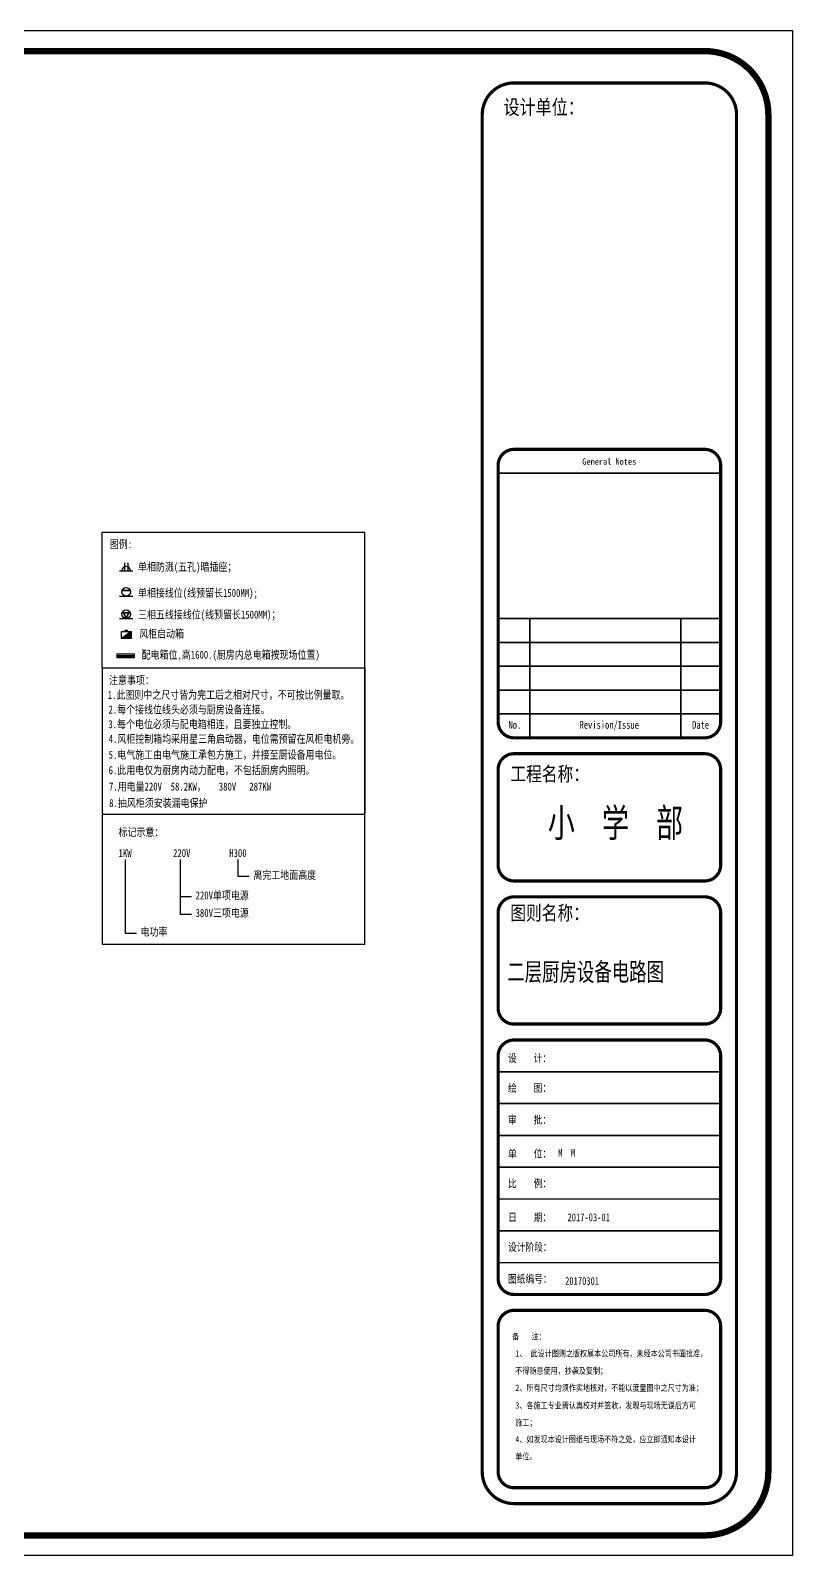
# Model space of a CAD drawing. Header units: inches. Extents: x 871252 to 1312932, y -88801 to 86720.
# Drawn here: x 1113448 to 1153106, y 7391 to 86720 of the extents above; entities that cross this region are included whole.
import ezdxf
from ezdxf.enums import TextEntityAlignment as Align

# ---------------------------------------------------------------- set-up
doc = ezdxf.new("R2010")
doc.units = ezdxf.units.IN
doc.header["$MEASUREMENT"] = 0
for name, color, linetype in [('000外框', 7, 'Continuous'), ('供排水', 4, 'Continuous'), ('外框', 7, 'Continuous'), ('电位', 1, 'Continuous')]:
    doc.layers.add(name, color=color, linetype=linetype)
doc.styles.add('STYLE4', font='', dxfattribs={"width": 0.7, "height": 180})
doc.styles.add('宋体平面', font='', dxfattribs={"width": 0.8})
doc.styles.add('黑体', font='simhei.ttf', dxfattribs={"width": 0.7})
doc.styles.get('STYLE4').set_extended_font_data('NSimSun')
doc.styles.get('宋体平面').set_extended_font_data('SimSun')

# ---------------------------------------------------------------- blocks, each defined once
blk = doc.blocks.new('A$C37F52DF6')
at = {"layer": '电位'}
blk.add_hatch(color=256, dxfattribs=at).paths.add_polyline_path([(320, 230), (0, 0), (320, 0)])
for p, q in [((320, 230), (0, 0)), ((120, 282), (200, 282)), ((120, 230), (120, 282)), ((200, 230), (200, 282))]:
    blk.add_line(p, q, dxfattribs=at)
blk.add_lwpolyline([(0, 230), (320, 230), (320, 0), (0, 0)], close=True, dxfattribs=at)

msp = doc.modelspace()

# ---------------------------------------------------------------- hatches: boundary and pattern name
at = {"layer": '电位'}
msp.add_hatch(color=256, dxfattribs=at).paths.add_polyline_path([(1118839.3, 54191.4), (1117965.7, 54191.4), (1117965.7, 54085.4), (1118839.3, 54085.4)])

# ---------------------------------------------------------------- linework, layer by layer
at = {"layer": '外框', "lineweight": -2}
for p, q in [((1039900.8, 86720.3), (1153106, 86720.3)), ((1153106, 86720.3), (1153106, 7391.5)), ((1153106, 7391.5), (1039900.8, 7391.5))]:
    msp.add_line(p, q, dxfattribs=at)
for points, const_width in [([(1044299, 8435.7), (1148539.6, 8435.7, 0.4142136), (1151848.8, 11744.9), (1151848.8, 82339.2, 0.4142136), (1148539.6, 85648.4), (1044299, 85648.4, 0.4142136), (1040989.8, 82339.2), (1040989.8, 11744.9, 0.4142136)], 330.9), ([(1138611.9, 10090.3), (1148539.6, 10090.3, 0.4142136), (1150194.2, 11744.9), (1150194.2, 82339.2, 0.4142136), (1148539.6, 83993.8), (1138611.9, 83993.8, 0.4142136), (1136957.3, 82339.2), (1136957.3, 11744.9, 0.4142136)], 165.5), ([(1138611.9, 49926.9), (1148539.6, 49926.9, 0.4142136), (1149366.9, 50754.2), (1149366.9, 64104.2, 0.4142136), (1148539.6, 64931.5), (1138611.9, 64931.5, 0.4142136), (1137784.6, 64104.2), (1137784.6, 50754.2, 0.4142136)], 165.5), ([(1138611.9, 42481.1), (1148539.6, 42481.1, 0.4142136), (1149366.9, 43308.4), (1149366.9, 48272.3, 0.4142136), (1148539.6, 49099.6), (1138611.9, 49099.6, 0.4142136), (1137784.6, 48272.3), (1137784.6, 43308.4, 0.4142136)], 165.5), ([(1138611.9, 35035.4), (1148539.6, 35035.4, 0.4142136), (1149366.9, 35862.7), (1149366.9, 40826.5, 0.4142136), (1148539.6, 41653.8), (1138611.9, 41653.8, 0.4142136), (1137784.6, 40826.5), (1137784.6, 35862.7, 0.4142136)], 165.5), ([(1138611.9, 20971.2), (1148539.6, 20971.2, 0.4142136), (1149366.9, 21798.5), (1149366.9, 33380.7, 0.4142136), (1148539.6, 34208.1), (1138611.9, 34208.1, 0.4142136), (1137784.6, 33380.7), (1137784.6, 21798.5, 0.4142136)], 165.5), ([(1138611.9, 10917.6), (1148539.6, 10917.6, 0.4142136), (1149366.9, 11744.9), (1149366.9, 19316.6, 0.4142136), (1148539.6, 20143.9), (1138611.9, 20143.9, 0.4142136), (1137784.6, 19316.6), (1137784.6, 11744.9, 0.4142136)], 165.5)]:
    msp.add_lwpolyline(points, format="xyb", close=True, dxfattribs=dict(at, const_width=const_width))
at = {"layer": '外框', "lineweight": -2, "const_width": 82.7}
for points in [[(1137784.6, 63690.5), (1149366.9, 63690.5)], [(1137784.6, 56131.7), (1149366.9, 56131.7)], [(1139439.2, 49926.9), (1139439.2, 56131.7)], [(1147298.6, 49926.9), (1147298.6, 56131.7)], [(1137784.6, 54890.7), (1149366.9, 54890.7)], [(1137784.6, 53649.7), (1149366.9, 53649.7)], [(1137784.6, 52408.8), (1149366.9, 52408.8)], [(1137784.6, 51167.8), (1149366.9, 51167.8)], [(1137784.6, 32553.4), (1149366.9, 32553.4)], [(1137784.6, 30898.8), (1149366.9, 30898.8)], [(1137784.6, 29244.2), (1149366.9, 29244.2)], [(1137784.6, 27589.6), (1149366.9, 27589.6)], [(1137784.6, 25935), (1149366.9, 25935)], [(1137784.6, 24280.4), (1149366.9, 24280.4)], [(1137784.6, 22625.8), (1149366.9, 22625.8)]]:
    msp.add_lwpolyline(points, dxfattribs=at)
at = {"layer": '电位', "color": 14}
for p, q in [((1117180.6, 53566.3), (1117180.6, 60624.3)), ((1117180.6, 60624.3), (1130853.6, 60624.3)), ((1130853.6, 45949.9), (1130853.6, 60624.3)), ((1117180.6, 53566.3), (1130853.6, 53566.3)), ((1117180.6, 53566.3), (1117180.6, 39200.9)), ((1130853.6, 45949.9), (1130853.6, 53566.3)), ((1130853.6, 45949.9), (1130853.6, 53566.3)), ((1130853.6, 53566.3), (1130853.6, 45949.9)), ((1117180.6, 45949.9), (1130853.6, 45949.9)), ((1130853.6, 39200.9), (1130853.6, 45949.9)), ((1117180.6, 39200.9), (1130853.6, 39200.9))]:
    msp.add_line(p, q, dxfattribs=at)
at = {"layer": '电位'}
for p, q in [((1118338.1, 59023.2), (1118338.1, 58618.3)), ((1118518.3, 59023.2), (1118518.3, 58618.3)), ((1118079.1, 58618.3), (1118777.3, 58618.3)), ((1118079.1, 57298.4), (1118777.3, 57298.4)), ((1118217, 57596.8), (1118639.4, 57596.8)), ((1118222.9, 57611.6), (1118633.5, 57611.6)), ((1118217, 56428.6), (1118639.4, 56428.6)), ((1118222.9, 56443.4), (1118633.5, 56443.4)), ((1118453.5, 56131.6), (1118248.2, 56487.3)), ((1118469.3, 56134), (1118258.1, 56499.7)), ((1118598.3, 56499.7), (1118387.1, 56134)), ((1118608.2, 56487.3), (1118402.9, 56131.6)), ((1118079.1, 56130.2), (1118777.3, 56130.2)), ((1118839.3, 54191.4), (1117965.7, 54191.4))]:
    msp.add_line(p, q, dxfattribs=at)
at = {"layer": '电位', "color": 7}
for p, q in [((1118373.4, 43602.5), (1118373.4, 39772.9)), ((1121235.1, 43602.5), (1121235.1, 40751.8)), ((1124243.3, 43602.5), (1124243.3, 42724.4)), ((1124243.3, 42724.4), (1124834.1, 42724.4)), ((1121235.1, 41664.1), (1121825.9, 41664.1)), ((1121235.1, 40751.8), (1121825.9, 40751.8)), ((1118373.4, 39772.9), (1118964.2, 39772.9))]:
    msp.add_line(p, q, dxfattribs=at)
at = {"layer": '电位'}
msp.add_lwpolyline([(1117965.7, 54297.4), (1118839.3, 54297.4), (1118839.3, 54085.4), (1117965.7, 54085.4)], close=True, dxfattribs=at)
for centre in [(1118428.2, 57522.3), (1118428.2, 56354.1)]:
    msp.add_circle(centre, 223.9, dxfattribs=at)
msp.add_arc((1118428.2, 58618.3), 223.9, 0, 180, dxfattribs=at)

# ---------------------------------------------------------------- block references
at = {"layer": '供排水', "xscale": 1.555199999688193, "yscale": 1.55519999996759, "zscale": 1.5552}
msp.add_blockref('A$C37F52DF6', (1118185.1, 55092), dxfattribs=at)

# ---------------------------------------------------------------- texts
at = {"layer": '000外框', "style": '黑体', "width": 0.7}
msp.add_text('二层厨房设备电路图', height=950.23, dxfattribs=at).set_placement((1138256.8, 37279.4))
at = {"layer": '000外框', "insert": (1140368.6, 46241), "char_height": 1477.04, "width": 15623.866, "attachment_point": 1, "style": '黑体'}
msp.add_mtext('小  学  部', dxfattribs=at)
at = {"layer": '外框', "style": '宋体平面', "width": 0.8}
for s, height, p in [('设计单位：', 764.9, (1138066.5, 82351.1)), ('工程名称：', 749.6, (1138422.8, 47675.3)), ('图则名称：', 749.6, (1138417.8, 40441.4))]:
    msp.add_text(s, height=height, dxfattribs=at).set_placement(p)
at = {"layer": '外框', "lineweight": -2, "style": '宋体平面', "width": 0.8}
for s, height, p in [('General Notes', 330.922, (1143570.1, 64295.4)), ('No.', 405.22, (1138656.9, 50600)), ('Revision/Issue', 405.222, (1143570.1, 50600)), ('Date', 405.22, (1148320.5, 50600))]:
    msp.add_text(s, height=height, dxfattribs=at).set_placement(p, align=Align.MIDDLE_CENTER)
for s, height, p in [('设    计：', 405.22, (1138298.8, 33053.9)), ('绘    图：', 405.22, (1138298.8, 31505.6)), ('审    批：', 405.22, (1138298.8, 29851)), ('单    位：', 405.22, (1138298.8, 28090)), ('M  M', 405.22, (1140908.6, 28130.5)), ('比    例：', 405.22, (1138298.8, 26541.8)), ('日    期：', 405.22, (1138298.8, 24780.8)), ('2017-03-01', 405.22, (1141395.8, 24780.8)), ('设计阶段：', 405.22, (1138298.8, 23232.6)), ('图纸编号：', 405.22, (1138298.8, 21578)), ('20170301', 405.22, (1141272.3, 21471.6)), ('备   注：', 328.23, (1138516.8, 18617.9)), ('1、 此设计图则之版权属本公司所有，未经本公司书面批准，', 328.23, (1138676.5, 17736.9)), ('不得随意使用，抄袭及复制；', 328.23, (1138676.5, 16836.2)), ('2、所有尺寸均须作实地核对，不能以度量图中之尺寸为准；', 328.23, (1138676.5, 15947.4)), ('3、各施工专业需认真校对并签收，发现与现场无误后方可', 328.23, (1138676.5, 15033.1)), ('施工；', 328.23, (1138676.5, 14143.9)), ('4、如发现本设计图纸与现场不符之处，应立即通知本设计', 328.23, (1138676.5, 13272.1)), ('单位。', 328.23, (1138676.5, 12382.8))]:
    msp.add_text(s, height=height, dxfattribs=at).set_placement(p)
at = {"layer": '电位', "color": 7, "style": 'STYLE4', "width": 0.8}
for s, height, p in [('图例:', 416.33, (1117579.6, 59791.8)), ('单相防溅(五孔)暗插座；', 416.332, (1119043.6, 58609.1)), ('单相接线位(线预留长1500MM);', 416.332, (1119043.6, 57257.5)), ('三相五线接线位(线预留长1500MM)；', 416.332, (1119043.6, 56126.5)), ('风柜启动箱', 416.33, (1119105.3, 55133.3)), ('配电箱位,高1600.(厨房内总电箱按现场位置)', 416.332, (1119230.8, 54038.5)), ('注意事项：', 416.33, (1117536.4, 52716)), ('1.此图则中之尺寸皆为完工后之相对尺寸，不可按比例量取。', 416.332, (1117469.3, 51952.7)), ('2.每个接线位线头必须与厨房设备连接。', 416.332, (1117506.3, 51189.4)), ('3.每个电位必须与配电箱相连，且要独立控制。', 416.332, (1117501.7, 50426.1)), ('4.风柜控制箱均采用星三角启动器，电位需预留在风柜电机旁。', 416.332, (1117515.5, 49660.6)), ('5.电气施工由电气施工承包方施工，并接至厨设备用电位。', 416.332, (1117515.5, 48839.2)), ('6.此用电仅为厨房内动力配电，不包括厨房内照明。', 416.332, (1117515.5, 48034.6)), ('7.用电量220V  58.2KW，   380V   287KW', 416.332, (1117532.3, 47181.3)), ('8.抽风柜须安装漏电保护', 416.332, (1117542.5, 46326.7)), ('标记示意：', 416.33, (1118032.2, 44805.4)), ('1KW', 416.33, (1118032.2, 43721.8)), ('220V', 416.33, (1120866, 43721.8)), ('H300', 416.33, (1123790.8, 43721.8)), ('离完工地面高度', 416.33, (1125047.9, 42582.5)), ('220V单项电源', 416.33, (1122039.7, 41522.2)), ('380V三项电源', 416.33, (1122039.7, 40609.9)), ('电功率', 416.33, (1119178, 39631))]:
    msp.add_text(s, height=height, dxfattribs=at).set_placement(p)

doc.saveas('drawing.dxf')
